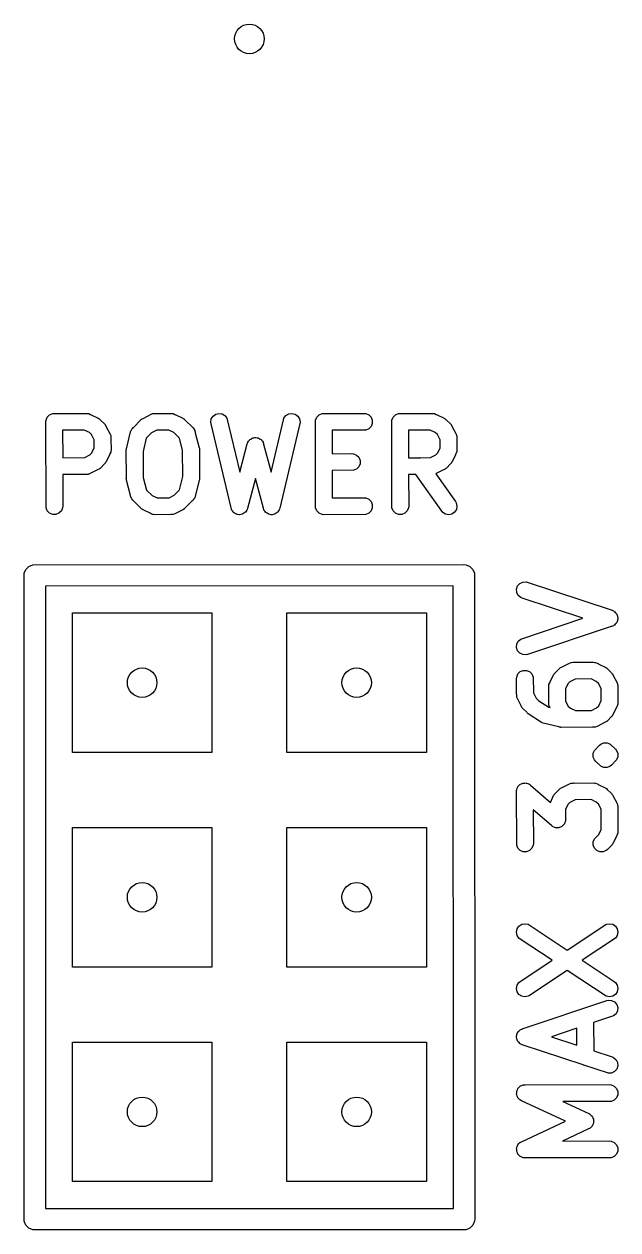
# Model space of a CAD drawing. Extents: x 0.03 to 1.57, y -0.29 to 1.1.
# Drawn here: x 1.295 to 1.572, y 0.445 to 1.007 of the extents above; entities that cross this region are included whole.
import ezdxf

# ---------------------------------------------------------------- set-up
doc = ezdxf.new("R2010")
doc.units = 0
doc.header["$MEASUREMENT"] = 0
doc.layers.add('BLACK', color=7, linetype='CONTINUOUS')

msp = doc.modelspace()

# ---------------------------------------------------------------- linework, layer by layer
at = {"layer": 'BLACK', "linetype": 'CONTINUOUS'}
for p, q in [((1.30514, 0.82157), (1.30521, 0.82233)), ((1.30521, 0.78143), (1.30514, 0.82157)), ((1.30521, 0.82233), (1.3058, 0.82375)), ((1.3058, 0.82375), (1.30689, 0.82484)), ((1.30689, 0.82484), (1.30831, 0.82543)), ((1.30831, 0.82543), (1.32407, 0.8255)), ((1.32407, 0.8255), (1.32484, 0.82543)), ((1.32484, 0.82543), (1.32497, 0.82537)), ((1.32497, 0.82537), (1.32511, 0.82536)), ((1.32511, 0.82536), (1.32584, 0.82501)), ((1.32584, 0.82501), (1.32626, 0.82484)), ((1.32626, 0.82484), (1.32631, 0.82479)), ((1.32631, 0.82479), (1.32958, 0.82321)), ((1.32958, 0.82321), (1.32991, 0.823)), ((1.32991, 0.823), (1.33001, 0.82296)), ((1.33001, 0.82296), (1.33007, 0.8229)), ((1.33007, 0.8229), (1.33024, 0.8228)), ((1.33024, 0.8228), (1.33051, 0.82249)), ((1.33051, 0.82249), (1.33248, 0.8206)), ((1.33248, 0.8206), (1.33273, 0.8203)), ((1.346, 0.81898), (1.34941, 0.82248)), ((1.34941, 0.82248), (1.34971, 0.82272)), ((1.34971, 0.82272), (1.34978, 0.8228)), ((1.34978, 0.8228), (1.34985, 0.82284)), ((1.34985, 0.82284), (1.35001, 0.82296)), ((1.35001, 0.82296), (1.35044, 0.82314)), ((1.35044, 0.82314), (1.35418, 0.82509)), ((1.35418, 0.82509), (1.3549, 0.82536)), ((1.3549, 0.82536), (1.35504, 0.82537)), ((1.35504, 0.82537), (1.35517, 0.82543)), ((1.35517, 0.82543), (1.3559, 0.82543)), ((1.3559, 0.82543), (1.35644, 0.82547)), ((1.35644, 0.82547), (1.35653, 0.82544)), ((1.35653, 0.82544), (1.36344, 0.8255)), ((1.36344, 0.8255), (1.36421, 0.82543)), ((1.36421, 0.82543), (1.36434, 0.82537)), ((1.36434, 0.82537), (1.36448, 0.82536)), ((1.36448, 0.82536), (1.36521, 0.82501)), ((1.36521, 0.82501), (1.36563, 0.82484)), ((1.36563, 0.82484), (1.36568, 0.82479)), ((1.36568, 0.82479), (1.36895, 0.82321)), ((1.36895, 0.82321), (1.36928, 0.823)), ((1.36928, 0.823), (1.36938, 0.82296)), ((1.36938, 0.82296), (1.36944, 0.82291)), ((1.36944, 0.82291), (1.36961, 0.8228)), ((1.36961, 0.8228), (1.36993, 0.82243)), ((1.36993, 0.82243), (1.37372, 0.81873)), ((1.382, 0.82142), (1.38225, 0.82294)), ((1.38211, 0.82065), (1.382, 0.82142)), ((1.39151, 0.78148), (1.38211, 0.82065)), ((1.38225, 0.82294), (1.38305, 0.82424)), ((1.38305, 0.82424), (1.3843, 0.82514)), ((1.3843, 0.82514), (1.38579, 0.8255)), ((1.38579, 0.8255), (1.38731, 0.82526)), ((1.38731, 0.82526), (1.38862, 0.82445)), ((1.38862, 0.82445), (1.38952, 0.82321)), ((1.38952, 0.82321), (1.39553, 0.79816)), ((1.4101, 0.79811), (1.41586, 0.82248)), ((1.42362, 0.82142), (1.41414, 0.78128)), ((1.41586, 0.82248), (1.41611, 0.82321)), ((1.41611, 0.82321), (1.41701, 0.82445)), ((1.41701, 0.82445), (1.41832, 0.82526)), ((1.41832, 0.82526), (1.41983, 0.8255)), ((1.41983, 0.8255), (1.42133, 0.82514)), ((1.42133, 0.82514), (1.42257, 0.82424)), ((1.42257, 0.82424), (1.42338, 0.82294)), ((1.42338, 0.82294), (1.42362, 0.82142)), ((1.43075, 0.82157), (1.43082, 0.82233)), ((1.43082, 0.78143), (1.43075, 0.82157)), ((1.43082, 0.82233), (1.43141, 0.82375)), ((1.43141, 0.82375), (1.4325, 0.82484)), ((1.4325, 0.82484), (1.43392, 0.82543)), ((1.43392, 0.82543), (1.45343, 0.8255)), ((1.45343, 0.8255), (1.4542, 0.82543)), ((1.4542, 0.82543), (1.45562, 0.82484)), ((1.45562, 0.82484), (1.4567, 0.82375)), ((1.4567, 0.82375), (1.45729, 0.82233)), ((1.45729, 0.8208), (1.4567, 0.81938)), ((1.45729, 0.82233), (1.45729, 0.8208)), ((1.46637, 0.82157), (1.46644, 0.82233)), ((1.46644, 0.78143), (1.46637, 0.82157)), ((1.46644, 0.82233), (1.46703, 0.82375)), ((1.46703, 0.82375), (1.46812, 0.82484)), ((1.46812, 0.82484), (1.46954, 0.82543)), ((1.46954, 0.82543), (1.4853, 0.8255)), ((1.4853, 0.8255), (1.48607, 0.82543)), ((1.48607, 0.82543), (1.4862, 0.82537)), ((1.4862, 0.82537), (1.48634, 0.82536)), ((1.48634, 0.82536), (1.48707, 0.82501)), ((1.48707, 0.82501), (1.48749, 0.82484)), ((1.48749, 0.82484), (1.48754, 0.82479)), ((1.48754, 0.82479), (1.49081, 0.82321)), ((1.49081, 0.82321), (1.49114, 0.823)), ((1.49114, 0.823), (1.49124, 0.82296)), ((1.49124, 0.82296), (1.4913, 0.8229)), ((1.4913, 0.8229), (1.49147, 0.8228)), ((1.49147, 0.8228), (1.49174, 0.82249)), ((1.49174, 0.82249), (1.49371, 0.8206)), ((1.49371, 0.8206), (1.49396, 0.8203)), ((1.32304, 0.8177), (1.31294, 0.81765)), ((1.31294, 0.81765), (1.31297, 0.80483)), ((1.3254, 0.81656), (1.32304, 0.8177)), ((1.32642, 0.81559), (1.3254, 0.81656)), ((1.32764, 0.81323), (1.32642, 0.81559)), ((1.33273, 0.8203), (1.33281, 0.82023)), ((1.33281, 0.82023), (1.33285, 0.82016)), ((1.33285, 0.82016), (1.33297, 0.82)), ((1.33297, 0.82), (1.33315, 0.81957)), ((1.33315, 0.81957), (1.33509, 0.81583)), ((1.33509, 0.81583), (1.33537, 0.81511)), ((1.33537, 0.81511), (1.33538, 0.81497)), ((1.33538, 0.81497), (1.33543, 0.81484)), ((1.33543, 0.81484), (1.33544, 0.81408)), ((1.34287, 0.8096), (1.34462, 0.8169)), ((1.34462, 0.8169), (1.34488, 0.81762)), ((1.34488, 0.81762), (1.34506, 0.81786)), ((1.34506, 0.81786), (1.34517, 0.81813)), ((1.34517, 0.81813), (1.34554, 0.81851)), ((1.34554, 0.81851), (1.3458, 0.81886)), ((1.3458, 0.81886), (1.346, 0.81898)), ((1.35438, 0.81639), (1.35192, 0.81387)), ((1.35678, 0.81764), (1.35438, 0.81639)), ((1.36242, 0.81769), (1.35678, 0.81764)), ((1.36476, 0.81656), (1.36242, 0.81769)), ((1.36737, 0.81401), (1.36476, 0.81656)), ((1.37372, 0.81873), (1.37421, 0.81813)), ((1.37421, 0.81813), (1.37433, 0.81786)), ((1.37433, 0.81786), (1.3745, 0.81762)), ((1.3745, 0.81762), (1.37463, 0.81713)), ((1.37463, 0.81713), (1.3748, 0.81671)), ((1.3748, 0.81671), (1.3748, 0.81646)), ((1.3748, 0.81646), (1.37664, 0.8094)), ((1.4542, 0.8177), (1.43855, 0.81764)), ((1.43855, 0.81764), (1.43857, 0.80671)), ((1.45562, 0.81829), (1.4542, 0.8177)), ((1.4567, 0.81938), (1.45562, 0.81829)), ((1.48427, 0.8177), (1.47417, 0.81765)), ((1.47417, 0.81765), (1.4742, 0.80483)), ((1.48663, 0.81656), (1.48427, 0.8177)), ((1.48765, 0.81559), (1.48663, 0.81656)), ((1.48887, 0.81323), (1.48765, 0.81559)), ((1.49396, 0.8203), (1.49404, 0.82023)), ((1.49404, 0.82023), (1.49408, 0.82016)), ((1.49408, 0.82016), (1.4942, 0.82)), ((1.4942, 0.82), (1.49438, 0.81957)), ((1.49438, 0.81957), (1.49632, 0.81583)), ((1.49632, 0.81583), (1.4966, 0.81511)), ((1.4966, 0.81511), (1.49661, 0.81497)), ((1.49661, 0.81497), (1.49666, 0.81484)), ((1.49666, 0.81484), (1.49667, 0.81408)), ((1.32656, 0.80711), (1.32769, 0.80945)), ((1.32769, 0.80945), (1.32764, 0.81323)), ((1.33544, 0.81408), (1.33548, 0.81357)), ((1.33548, 0.81357), (1.33545, 0.81349)), ((1.33545, 0.81349), (1.33551, 0.80844)), ((1.34266, 0.80873), (1.34271, 0.80921)), ((1.34271, 0.80921), (1.34287, 0.8096)), ((1.35192, 0.81387), (1.35044, 0.8077)), ((1.36888, 0.80821), (1.36737, 0.81401)), ((1.37664, 0.8094), (1.37665, 0.80926)), ((1.37665, 0.80926), (1.37668, 0.80921)), ((1.37668, 0.80921), (1.37668, 0.80911)), ((1.39553, 0.79816), (1.39901, 0.81133)), ((1.39901, 0.81133), (1.39908, 0.81151)), ((1.39908, 0.81151), (1.39909, 0.81159)), ((1.39909, 0.81159), (1.39914, 0.81168)), ((1.39914, 0.81168), (1.39928, 0.81205)), ((1.39928, 0.81205), (1.39959, 0.81247)), ((1.39959, 0.81247), (1.39986, 0.81292)), ((1.39986, 0.81292), (1.40006, 0.81307)), ((1.40006, 0.81307), (1.40021, 0.81327)), ((1.40021, 0.81327), (1.40066, 0.81353)), ((1.40066, 0.81353), (1.40108, 0.81385)), ((1.40108, 0.81385), (1.40132, 0.81392)), ((1.40132, 0.81392), (1.40154, 0.81404)), ((1.40154, 0.81404), (1.40206, 0.81411)), ((1.40206, 0.81411), (1.40256, 0.81425)), ((1.40256, 0.81425), (1.40281, 0.81421)), ((1.40281, 0.81421), (1.40306, 0.81425)), ((1.40306, 0.81425), (1.40357, 0.81411)), ((1.40357, 0.81411), (1.40408, 0.81404)), ((1.40408, 0.81404), (1.4043, 0.81392)), ((1.4043, 0.81392), (1.40455, 0.81385)), ((1.40455, 0.81385), (1.40496, 0.81353)), ((1.40496, 0.81353), (1.40541, 0.81327)), ((1.40541, 0.81327), (1.40557, 0.81307)), ((1.40557, 0.81307), (1.40577, 0.81292)), ((1.40577, 0.81292), (1.40603, 0.81247)), ((1.40603, 0.81247), (1.40635, 0.81205)), ((1.40635, 0.81205), (1.40641, 0.81181)), ((1.40641, 0.81181), (1.40654, 0.81159)), ((1.40654, 0.81159), (1.4066, 0.81109)), ((1.4066, 0.81109), (1.4101, 0.79811)), ((1.48779, 0.80711), (1.48892, 0.80945)), ((1.48892, 0.80945), (1.48887, 0.81323)), ((1.49667, 0.81408), (1.49671, 0.81357)), ((1.49671, 0.81357), (1.49668, 0.81349)), ((1.49668, 0.81349), (1.49674, 0.80844)), ((1.31297, 0.80483), (1.32324, 0.80488)), ((1.32324, 0.80488), (1.32559, 0.8061)), ((1.32559, 0.8061), (1.32656, 0.80711)), ((1.33479, 0.8062), (1.33322, 0.80293)), ((1.33484, 0.80626), (1.33479, 0.8062)), ((1.33502, 0.80668), (1.33484, 0.80626)), ((1.33537, 0.8074), (1.33502, 0.80668)), ((1.33538, 0.80754), (1.33537, 0.8074)), ((1.33543, 0.80767), (1.33538, 0.80754)), ((1.33551, 0.80844), (1.33543, 0.80767)), ((1.34263, 0.80844), (1.34265, 0.80858)), ((1.3427, 0.79557), (1.34263, 0.80844)), ((1.34264, 0.80863), (1.34266, 0.80873)), ((1.34265, 0.80858), (1.34264, 0.80863)), ((1.35044, 0.8077), (1.3505, 0.79555)), ((1.36895, 0.79607), (1.36888, 0.80821)), ((1.37668, 0.80911), (1.37675, 0.80863)), ((1.37675, 0.80863), (1.37668, 0.80819)), ((1.37668, 0.80819), (1.37675, 0.79532)), ((1.43857, 0.80671), (1.44781, 0.80676)), ((1.44781, 0.80676), (1.44857, 0.80668)), ((1.44857, 0.80668), (1.44999, 0.80609)), ((1.44999, 0.80609), (1.45108, 0.80501)), ((1.45108, 0.80501), (1.45167, 0.80359)), ((1.45167, 0.80359), (1.45167, 0.80205)), ((1.4742, 0.80483), (1.47947, 0.80485)), ((1.47947, 0.80485), (1.47959, 0.80488)), ((1.47959, 0.80488), (1.47974, 0.80485)), ((1.47974, 0.80485), (1.48447, 0.80488)), ((1.48447, 0.80488), (1.48682, 0.8061)), ((1.48682, 0.8061), (1.48779, 0.80711)), ((1.49602, 0.8062), (1.49445, 0.80293)), ((1.49607, 0.80626), (1.49602, 0.8062)), ((1.49625, 0.80668), (1.49607, 0.80626)), ((1.4966, 0.8074), (1.49625, 0.80668)), ((1.49661, 0.80754), (1.4966, 0.8074)), ((1.49666, 0.80767), (1.49661, 0.80754)), ((1.49674, 0.80844), (1.49666, 0.80767)), ((1.32957, 0.79936), (1.32583, 0.79742)), ((1.33001, 0.79954), (1.32957, 0.79936)), ((1.33016, 0.79967), (1.33001, 0.79954)), ((1.33024, 0.79971), (1.33016, 0.79967)), ((1.3303, 0.79979), (1.33024, 0.79971)), ((1.33061, 0.80003), (1.3303, 0.79979)), ((1.33249, 0.80201), (1.33061, 0.80003)), ((1.33281, 0.80228), (1.33249, 0.80201)), ((1.33291, 0.80244), (1.33281, 0.80228)), ((1.33297, 0.80251), (1.33291, 0.80244)), ((1.33301, 0.8026), (1.33297, 0.80251)), ((1.33322, 0.80293), (1.33301, 0.8026)), ((1.44857, 0.79896), (1.43859, 0.7989)), ((1.43859, 0.7989), (1.43861, 0.78608)), ((1.44999, 0.79954), (1.44857, 0.79896)), ((1.45108, 0.80063), (1.44999, 0.79954)), ((1.45167, 0.80205), (1.45108, 0.80063)), ((1.4908, 0.79936), (1.48706, 0.79742)), ((1.49124, 0.79954), (1.4908, 0.79936)), ((1.49139, 0.79967), (1.49124, 0.79954)), ((1.49147, 0.79971), (1.49139, 0.79967)), ((1.49153, 0.79979), (1.49147, 0.79971)), ((1.49184, 0.80003), (1.49153, 0.79979)), ((1.49372, 0.80201), (1.49184, 0.80003)), ((1.49404, 0.80228), (1.49372, 0.80201)), ((1.49414, 0.80244), (1.49404, 0.80228)), ((1.4942, 0.80251), (1.49414, 0.80244)), ((1.49424, 0.8026), (1.4942, 0.80251)), ((1.49445, 0.80293), (1.49424, 0.8026)), ((1.32347, 0.79708), (1.31298, 0.79703)), ((1.31298, 0.79703), (1.31301, 0.7822)), ((1.32358, 0.79704), (1.32347, 0.79708)), ((1.32416, 0.79708), (1.32358, 0.79704)), ((1.32484, 0.79708), (1.32416, 0.79708)), ((1.32497, 0.79714), (1.32484, 0.79708)), ((1.32511, 0.79715), (1.32497, 0.79714)), ((1.32583, 0.79742), (1.32511, 0.79715)), ((1.34264, 0.79513), (1.3427, 0.79557)), ((1.34271, 0.79465), (1.34264, 0.79513)), ((1.34271, 0.79455), (1.34271, 0.79465)), ((1.34273, 0.7945), (1.34271, 0.79455)), ((1.34275, 0.79436), (1.34273, 0.7945)), ((1.34458, 0.7873), (1.34275, 0.79436)), ((1.3505, 0.79555), (1.35201, 0.78975)), ((1.36746, 0.78989), (1.36895, 0.79607)), ((1.37652, 0.79416), (1.37476, 0.78687)), ((1.37668, 0.79455), (1.37652, 0.79416)), ((1.37672, 0.79503), (1.37668, 0.79455)), ((1.37675, 0.79513), (1.37672, 0.79503)), ((1.37675, 0.79532), (1.37674, 0.79519)), ((1.37674, 0.79519), (1.37675, 0.79513)), ((1.40281, 0.79518), (1.39912, 0.78118)), ((1.40653, 0.78137), (1.40281, 0.79518)), ((1.47761, 0.79704), (1.47421, 0.79703)), ((1.47421, 0.79703), (1.47424, 0.7822)), ((1.49008, 0.77935), (1.47761, 0.79704)), ((1.48706, 0.79742), (1.48692, 0.79737)), ((1.48692, 0.79737), (1.49603, 0.78445)), ((1.34458, 0.78705), (1.34458, 0.7873)), ((1.34476, 0.78664), (1.34458, 0.78705)), ((1.35201, 0.78975), (1.35462, 0.7872)), ((1.35462, 0.7872), (1.35696, 0.78607)), ((1.36261, 0.78613), (1.365, 0.78737)), ((1.365, 0.78737), (1.36746, 0.78989)), ((1.37476, 0.78687), (1.3745, 0.78614)), ((1.3058, 0.78001), (1.30521, 0.78143)), ((1.31294, 0.78143), (1.31235, 0.78001)), ((1.31301, 0.7822), (1.31294, 0.78143)), ((1.34488, 0.78614), (1.34476, 0.78664)), ((1.34506, 0.7859), (1.34488, 0.78614)), ((1.34517, 0.78563), (1.34506, 0.7859)), ((1.34566, 0.78504), (1.34517, 0.78563)), ((1.34945, 0.78134), (1.34566, 0.78504)), ((1.34978, 0.78096), (1.34945, 0.78134)), ((1.35696, 0.78607), (1.36261, 0.78613)), ((1.36967, 0.78104), (1.36961, 0.78096)), ((1.36998, 0.78129), (1.36967, 0.78104)), ((1.37339, 0.78479), (1.36998, 0.78129)), ((1.37359, 0.7849), (1.37339, 0.78479)), ((1.37385, 0.78526), (1.37359, 0.7849)), ((1.37421, 0.78563), (1.37385, 0.78526)), ((1.37433, 0.7859), (1.37421, 0.78563)), ((1.3745, 0.78614), (1.37433, 0.7859)), ((1.39159, 0.78093), (1.39151, 0.78148)), ((1.39912, 0.78118), (1.39902, 0.78092)), ((1.40662, 0.78083), (1.40653, 0.78137)), ((1.41414, 0.78128), (1.41405, 0.78102)), ((1.43141, 0.78001), (1.43082, 0.78143)), ((1.43861, 0.78608), (1.45343, 0.78613)), ((1.45343, 0.78613), (1.4542, 0.78606)), ((1.4542, 0.78606), (1.45562, 0.78547)), ((1.45562, 0.78547), (1.4567, 0.78438)), ((1.4567, 0.78438), (1.45729, 0.78296)), ((1.45729, 0.78143), (1.4567, 0.78001)), ((1.45729, 0.78296), (1.45729, 0.78143)), ((1.46703, 0.78001), (1.46644, 0.78143)), ((1.47417, 0.78143), (1.47358, 0.78001)), ((1.47424, 0.7822), (1.47417, 0.78143)), ((1.49603, 0.78445), (1.4964, 0.78378)), ((1.4964, 0.78378), (1.49674, 0.78228)), ((1.49674, 0.78228), (1.49647, 0.78077)), ((1.30689, 0.77892), (1.3058, 0.78001)), ((1.30831, 0.77833), (1.30689, 0.77892)), ((1.30984, 0.77833), (1.30831, 0.77833)), ((1.31126, 0.77892), (1.30984, 0.77833)), ((1.31235, 0.78001), (1.31126, 0.77892)), ((1.34995, 0.78086), (1.34978, 0.78096)), ((1.35001, 0.7808), (1.34995, 0.78086)), ((1.3501, 0.78076), (1.35001, 0.7808)), ((1.35043, 0.78055), (1.3501, 0.78076)), ((1.3537, 0.77898), (1.35043, 0.78055)), ((1.35376, 0.77892), (1.3537, 0.77898)), ((1.35418, 0.77875), (1.35376, 0.77892)), ((1.3549, 0.7784), (1.35418, 0.77875)), ((1.35504, 0.77839), (1.3549, 0.7784)), ((1.35517, 0.77833), (1.35504, 0.77839)), ((1.35594, 0.77826), (1.35517, 0.77833)), ((1.36285, 0.77832), (1.35594, 0.77826)), ((1.36295, 0.77829), (1.36285, 0.77832)), ((1.36349, 0.77833), (1.36295, 0.77829)), ((1.36421, 0.77833), (1.36349, 0.77833)), ((1.36434, 0.77839), (1.36421, 0.77833)), ((1.36448, 0.7784), (1.36434, 0.77839)), ((1.3652, 0.77867), (1.36448, 0.7784)), ((1.36894, 0.78062), (1.3652, 0.77867)), ((1.36938, 0.7808), (1.36894, 0.78062)), ((1.36953, 0.78092), (1.36938, 0.7808)), ((1.36961, 0.78096), (1.36953, 0.78092)), ((1.39169, 0.78075), (1.39159, 0.78093)), ((1.39173, 0.78055), (1.39169, 0.78075)), ((1.39207, 0.78009), (1.39173, 0.78055)), ((1.39236, 0.7796), (1.39207, 0.78009)), ((1.39252, 0.77947), (1.39236, 0.7796)), ((1.39264, 0.77931), (1.39252, 0.77947)), ((1.39312, 0.77901), (1.39264, 0.77931)), ((1.39358, 0.77866), (1.39312, 0.77901)), ((1.39377, 0.77861), (1.39358, 0.77866)), ((1.39394, 0.7785), (1.39377, 0.77861)), ((1.39451, 0.77841), (1.39394, 0.7785)), ((1.39506, 0.77827), (1.39451, 0.77841)), ((1.39526, 0.77829), (1.39506, 0.77827)), ((1.39546, 0.77826), (1.39526, 0.77829)), ((1.39602, 0.77839), (1.39546, 0.77826)), ((1.39658, 0.77847), (1.39602, 0.77839)), ((1.39676, 0.77857), (1.39658, 0.77847)), ((1.39695, 0.77862), (1.39676, 0.77857)), ((1.39742, 0.77895), (1.39695, 0.77862)), ((1.39791, 0.77924), (1.39742, 0.77895)), ((1.39804, 0.7794), (1.39791, 0.77924)), ((1.3982, 0.77952), (1.39804, 0.7794)), ((1.3985, 0.78), (1.3982, 0.77952)), ((1.39885, 0.78046), (1.3985, 0.78)), ((1.39895, 0.78074), (1.39885, 0.78046)), ((1.399, 0.78083), (1.39895, 0.78074)), ((1.39902, 0.78092), (1.399, 0.78083)), ((1.40673, 0.78066), (1.40662, 0.78083)), ((1.40678, 0.78046), (1.40673, 0.78066)), ((1.40713, 0.78), (1.40678, 0.78046)), ((1.40743, 0.77952), (1.40713, 0.78)), ((1.40759, 0.7794), (1.40743, 0.77952)), ((1.40771, 0.77924), (1.40759, 0.7794)), ((1.40821, 0.77895), (1.40771, 0.77924)), ((1.40867, 0.77862), (1.40821, 0.77895)), ((1.40887, 0.77857), (1.40867, 0.77862)), ((1.40904, 0.77847), (1.40887, 0.77857)), ((1.40961, 0.77839), (1.40904, 0.77847)), ((1.41016, 0.77826), (1.40961, 0.77839)), ((1.41036, 0.77829), (1.41016, 0.77826)), ((1.41056, 0.77827), (1.41036, 0.77829)), ((1.41112, 0.77841), (1.41056, 0.77827)), ((1.41168, 0.7785), (1.41112, 0.77841)), ((1.41185, 0.77861), (1.41168, 0.7785)), ((1.41205, 0.77866), (1.41185, 0.77861)), ((1.4125, 0.77901), (1.41205, 0.77866)), ((1.41299, 0.77931), (1.4125, 0.77901)), ((1.41311, 0.77947), (1.41299, 0.77931)), ((1.41327, 0.7796), (1.41311, 0.77947)), ((1.41355, 0.78009), (1.41327, 0.7796)), ((1.41389, 0.78055), (1.41355, 0.78009)), ((1.41399, 0.78084), (1.41389, 0.78055)), ((1.41404, 0.78093), (1.41399, 0.78084)), ((1.41405, 0.78102), (1.41404, 0.78093)), ((1.4325, 0.77892), (1.43141, 0.78001)), ((1.43392, 0.77833), (1.4325, 0.77892)), ((1.43468, 0.77826), (1.43392, 0.77833)), ((1.4542, 0.77833), (1.43468, 0.77826)), ((1.45562, 0.77892), (1.4542, 0.77833)), ((1.4567, 0.78001), (1.45562, 0.77892)), ((1.46812, 0.77892), (1.46703, 0.78001)), ((1.46954, 0.77833), (1.46812, 0.77892)), ((1.47107, 0.77833), (1.46954, 0.77833)), ((1.47249, 0.77892), (1.47107, 0.77833)), ((1.47358, 0.78001), (1.47249, 0.77892)), ((1.49137, 0.77853), (1.49008, 0.77935)), ((1.49289, 0.77826), (1.49137, 0.77853)), ((1.49439, 0.77859), (1.49289, 0.77826)), ((1.49564, 0.77947), (1.49439, 0.77859)), ((1.49647, 0.78077), (1.49564, 0.77947)), ((1.29584, 0.75278), (1.29722, 0.75416)), ((1.29722, 0.75416), (1.29902, 0.7549)), ((1.29902, 0.7549), (1.5, 0.755)), ((1.5, 0.755), (1.50098, 0.7549)), ((1.50098, 0.7549), (1.50278, 0.75416)), ((1.50278, 0.75416), (1.50416, 0.75278)), ((1.295, 0.75), (1.2951, 0.75098)), ((1.2951, 0.55097), (1.295, 0.75)), ((1.2951, 0.75098), (1.29584, 0.75278)), ((1.50416, 0.75278), (1.5049, 0.75098)), ((1.5049, 0.75098), (1.505, 0.45)), ((1.495, 0.74509), (1.30491, 0.745)), ((1.30491, 0.745), (1.305, 0.55)), ((1.49509, 0.455), (1.495, 0.74509)), ((1.52453, 0.7436), (1.52501, 0.74506)), ((1.52464, 0.74207), (1.52453, 0.7436)), ((1.52532, 0.74069), (1.52464, 0.74207)), ((1.52501, 0.74506), (1.52602, 0.74622)), ((1.52602, 0.74622), (1.52739, 0.74691)), ((1.52739, 0.74691), (1.52893, 0.74701)), ((1.52893, 0.74701), (1.56905, 0.73372)), ((1.52648, 0.73969), (1.52532, 0.74069)), ((1.52719, 0.73937), (1.52648, 0.73969)), ((1.55547, 0.73), (1.52719, 0.73937)), ((1.3175, 0.6675), (1.3175, 0.7325)), ((1.3175, 0.7325), (1.3825, 0.7325)), ((1.3825, 0.7325), (1.3825, 0.6675)), ((1.4175, 0.6675), (1.4175, 0.7325)), ((1.4175, 0.7325), (1.4825, 0.7325)), ((1.4825, 0.7325), (1.4825, 0.6675)), ((1.56905, 0.73372), (1.56975, 0.73341)), ((1.56975, 0.73341), (1.56997, 0.73322)), ((1.56997, 0.73322), (1.57022, 0.7331)), ((1.57022, 0.7331), (1.57054, 0.73272)), ((1.57054, 0.73272), (1.57091, 0.7324)), ((1.57091, 0.7324), (1.57104, 0.73215)), ((1.57104, 0.73215), (1.57122, 0.73193)), ((1.57122, 0.73193), (1.57138, 0.73147)), ((1.57138, 0.73147), (1.5716, 0.73102)), ((1.5716, 0.73102), (1.57162, 0.73074)), ((1.57162, 0.73074), (1.57171, 0.73048)), ((1.57171, 0.73048), (1.57167, 0.72998)), ((1.52648, 0.72028), (1.55547, 0.73)), ((1.56857, 0.72617), (1.52968, 0.71313)), ((1.56884, 0.72619), (1.56857, 0.72617)), ((1.56928, 0.72641), (1.56884, 0.72619)), ((1.56975, 0.72656), (1.56928, 0.72641)), ((1.56997, 0.72675), (1.56975, 0.72656)), ((1.57022, 0.72687), (1.56997, 0.72675)), ((1.57054, 0.72725), (1.57022, 0.72687)), ((1.57091, 0.72757), (1.57054, 0.72725)), ((1.57104, 0.72782), (1.57091, 0.72757)), ((1.57122, 0.72804), (1.57104, 0.72782)), ((1.57138, 0.7285), (1.57122, 0.72804)), ((1.5716, 0.72895), (1.57138, 0.7285)), ((1.57162, 0.72923), (1.5716, 0.72895)), ((1.57171, 0.72949), (1.57162, 0.72923)), ((1.57167, 0.72998), (1.57171, 0.72949)), ((1.52464, 0.7179), (1.52532, 0.71928)), ((1.52532, 0.71928), (1.52648, 0.72028)), ((1.52453, 0.71637), (1.52464, 0.7179)), ((1.52501, 0.71491), (1.52453, 0.71637)), ((1.52602, 0.71375), (1.52501, 0.71491)), ((1.52739, 0.71306), (1.52602, 0.71375)), ((1.52893, 0.71296), (1.52739, 0.71306)), ((1.52968, 0.71313), (1.52893, 0.71296)), ((1.54543, 0.70719), (1.54917, 0.70913)), ((1.54917, 0.70913), (1.54989, 0.70941)), ((1.54989, 0.70941), (1.55003, 0.70942)), ((1.55003, 0.70942), (1.55016, 0.70947)), ((1.55016, 0.70947), (1.55087, 0.70948)), ((1.55087, 0.70948), (1.55142, 0.70952)), ((1.55142, 0.70952), (1.55153, 0.70948)), ((1.55153, 0.70948), (1.5603, 0.70955)), ((1.5603, 0.70955), (1.56107, 0.70947)), ((1.56107, 0.70947), (1.5612, 0.70942)), ((1.5612, 0.70942), (1.56134, 0.70941)), ((1.56134, 0.70941), (1.56207, 0.70906)), ((1.56207, 0.70906), (1.56249, 0.70889)), ((1.56249, 0.70889), (1.56255, 0.70883)), ((1.56255, 0.70883), (1.56581, 0.70726)), ((1.5245, 0.70186), (1.52457, 0.70263)), ((1.52457, 0.70263), (1.52516, 0.70405)), ((1.52516, 0.70405), (1.52625, 0.70514)), ((1.52625, 0.70514), (1.52767, 0.70572)), ((1.52767, 0.70572), (1.5292, 0.70572)), ((1.5292, 0.70572), (1.53062, 0.70514)), ((1.53062, 0.70514), (1.53171, 0.70405)), ((1.53171, 0.70405), (1.5323, 0.70263)), ((1.5323, 0.70263), (1.53236, 0.6952)), ((1.54021, 0.70036), (1.54179, 0.70362)), ((1.54179, 0.70362), (1.54199, 0.70395)), ((1.54199, 0.70395), (1.54203, 0.70405)), ((1.54203, 0.70405), (1.54209, 0.70411)), ((1.54209, 0.70411), (1.5422, 0.70428)), ((1.5422, 0.70428), (1.54251, 0.70455)), ((1.54251, 0.70455), (1.5444, 0.70652)), ((1.5444, 0.70652), (1.5447, 0.70677)), ((1.5447, 0.70677), (1.54477, 0.70685)), ((1.54477, 0.70685), (1.54484, 0.70689)), ((1.54484, 0.70689), (1.54499, 0.70701)), ((1.54499, 0.70701), (1.54543, 0.70719)), ((1.56581, 0.70726), (1.56615, 0.70705)), ((1.56615, 0.70705), (1.56624, 0.70701)), ((1.56624, 0.70701), (1.5663, 0.70695)), ((1.5663, 0.70695), (1.56647, 0.70685)), ((1.56647, 0.70685), (1.56674, 0.70653)), ((1.56674, 0.70653), (1.56871, 0.70465)), ((1.56871, 0.70465), (1.56896, 0.70435)), ((1.56896, 0.70435), (1.56904, 0.70428)), ((1.56904, 0.70428), (1.56908, 0.7042)), ((1.56908, 0.7042), (1.5692, 0.70405)), ((1.5692, 0.70405), (1.56938, 0.70362)), ((1.56938, 0.70362), (1.57133, 0.69987)), ((1.52456, 0.69495), (1.5245, 0.70186)), ((1.53949, 0.69811), (1.53957, 0.69888)), ((1.53956, 0.6912), (1.53949, 0.69811)), ((1.53957, 0.69888), (1.53962, 0.69901)), ((1.53962, 0.69901), (1.53963, 0.69915)), ((1.53963, 0.69915), (1.53998, 0.69988)), ((1.53998, 0.69988), (1.54016, 0.7003)), ((1.54016, 0.7003), (1.54021, 0.70036)), ((1.54844, 0.69945), (1.54731, 0.69709)), ((1.54731, 0.69709), (1.54736, 0.69145)), ((1.54941, 0.70046), (1.54844, 0.69945)), ((1.55176, 0.70168), (1.54941, 0.70046)), ((1.55928, 0.70174), (1.55176, 0.70168)), ((1.56164, 0.7006), (1.55928, 0.70174)), ((1.56265, 0.69963), (1.56164, 0.7006)), ((1.56387, 0.69728), (1.56265, 0.69963)), ((1.56393, 0.69163), (1.56387, 0.69728)), ((1.57133, 0.69987), (1.5716, 0.69915)), ((1.5716, 0.69915), (1.57161, 0.69901)), ((1.57161, 0.69901), (1.57167, 0.69888)), ((1.57167, 0.69888), (1.57167, 0.69816)), ((1.57167, 0.69816), (1.57171, 0.69762)), ((1.57171, 0.69762), (1.57168, 0.69752)), ((1.57168, 0.69752), (1.57174, 0.69061)), ((1.52453, 0.69486), (1.52456, 0.69495)), ((1.52457, 0.69432), (1.52453, 0.69486)), ((1.52457, 0.6936), (1.52457, 0.69432)), ((1.52463, 0.69347), (1.52457, 0.6936)), ((1.52464, 0.69332), (1.52463, 0.69347)), ((1.52491, 0.6926), (1.52464, 0.69332)), ((1.52685, 0.68886), (1.52491, 0.6926)), ((1.53236, 0.6952), (1.53359, 0.69285)), ((1.53359, 0.69285), (1.5349, 0.69159)), ((1.5349, 0.69159), (1.53956, 0.68855)), ((1.53953, 0.69111), (1.53956, 0.6912)), ((1.54736, 0.69145), (1.54858, 0.6891)), ((1.56279, 0.68928), (1.56393, 0.69163)), ((1.52704, 0.68843), (1.52685, 0.68886)), ((1.52716, 0.68828), (1.52704, 0.68843)), ((1.5272, 0.6882), (1.52716, 0.68828)), ((1.52728, 0.68813), (1.5272, 0.6882)), ((1.52752, 0.68783), (1.52728, 0.68813)), ((1.52925, 0.68618), (1.52752, 0.68783)), ((1.5294, 0.68595), (1.52925, 0.68618)), ((1.52999, 0.68547), (1.5294, 0.68595)), ((1.53956, 0.69057), (1.53953, 0.69111)), ((1.53957, 0.68985), (1.53956, 0.69057)), ((1.53956, 0.68855), (1.54014, 0.68841)), ((1.53962, 0.68972), (1.53957, 0.68985)), ((1.53963, 0.68958), (1.53962, 0.68972)), ((1.53991, 0.68885), (1.53963, 0.68958)), ((1.54014, 0.68841), (1.53991, 0.68885)), ((1.54858, 0.6891), (1.5496, 0.68813)), ((1.5496, 0.68813), (1.55191, 0.68701)), ((1.55191, 0.68701), (1.55948, 0.68705)), ((1.55948, 0.68705), (1.56182, 0.68827)), ((1.56182, 0.68827), (1.56279, 0.68928)), ((1.57102, 0.68837), (1.56945, 0.6851)), ((1.57108, 0.68843), (1.57102, 0.68837)), ((1.57125, 0.68885), (1.57108, 0.68843)), ((1.5716, 0.68958), (1.57125, 0.68885)), ((1.57161, 0.68972), (1.5716, 0.68958)), ((1.57167, 0.68985), (1.57161, 0.68972)), ((1.57174, 0.69061), (1.57167, 0.68985)), ((1.53, 0.68547), (1.52999, 0.68547)), ((1.53, 0.68546), (1.53, 0.68547)), ((1.53, 0.68547), (1.53, 0.68547)), ((1.5357, 0.68174), (1.53, 0.68546)), ((1.53613, 0.68143), (1.5357, 0.68174)), ((1.53625, 0.68139), (1.53613, 0.68143)), ((1.5363, 0.68135), (1.53625, 0.68139)), ((1.5364, 0.68133), (1.5363, 0.68135)), ((1.53685, 0.68117), (1.5364, 0.68133)), ((1.54415, 0.67942), (1.53685, 0.68117)), ((1.56581, 0.68154), (1.56207, 0.67959)), ((1.56624, 0.68172), (1.56581, 0.68154)), ((1.56639, 0.68184), (1.56624, 0.68172)), ((1.56647, 0.68188), (1.56639, 0.68184)), ((1.56654, 0.68196), (1.56647, 0.68188)), ((1.56684, 0.68221), (1.56654, 0.68196)), ((1.56873, 0.68418), (1.56684, 0.68221)), ((1.56904, 0.68445), (1.56873, 0.68418)), ((1.56914, 0.68461), (1.56904, 0.68445)), ((1.5692, 0.68468), (1.56914, 0.68461)), ((1.56924, 0.68477), (1.5692, 0.68468)), ((1.56945, 0.6851), (1.56924, 0.68477)), ((1.54454, 0.67925), (1.54415, 0.67942)), ((1.54502, 0.67921), (1.54454, 0.67925)), ((1.54512, 0.67918), (1.54502, 0.67921)), ((1.54517, 0.67919), (1.54512, 0.67918)), ((1.54531, 0.67918), (1.54517, 0.67919)), ((1.5597, 0.67925), (1.54531, 0.67918)), ((1.55981, 0.67921), (1.5597, 0.67925)), ((1.5604, 0.67925), (1.55981, 0.67921)), ((1.56107, 0.67925), (1.5604, 0.67925)), ((1.5612, 0.67931), (1.56107, 0.67925)), ((1.56134, 0.67932), (1.5612, 0.67931)), ((1.56207, 0.67959), (1.56134, 0.67932)), ((1.56078, 0.66843), (1.56315, 0.6709)), ((1.56315, 0.6709), (1.56374, 0.67139)), ((1.56374, 0.67139), (1.56475, 0.67181)), ((1.56475, 0.67181), (1.56516, 0.67198)), ((1.56516, 0.67198), (1.5667, 0.67198)), ((1.5667, 0.67198), (1.56753, 0.67163)), ((1.56753, 0.67163), (1.56812, 0.67139)), ((1.56812, 0.67139), (1.56812, 0.67139)), ((1.56812, 0.67139), (1.57059, 0.66903)), ((1.57059, 0.66903), (1.57108, 0.66843)), ((1.3825, 0.6675), (1.3175, 0.6675)), ((1.4825, 0.6675), (1.4175, 0.6675)), ((1.56019, 0.66701), (1.56037, 0.66743)), ((1.56019, 0.66547), (1.56019, 0.66701)), ((1.56025, 0.66533), (1.56019, 0.66547)), ((1.56078, 0.66406), (1.56025, 0.66533)), ((1.56037, 0.66743), (1.56078, 0.66843)), ((1.56078, 0.66843), (1.56078, 0.66843)), ((1.56127, 0.66346), (1.56078, 0.66406)), ((1.56078, 0.66406), (1.56078, 0.66406)), ((1.56374, 0.66109), (1.56127, 0.66346)), ((1.57108, 0.66406), (1.56871, 0.66158)), ((1.57108, 0.66843), (1.57108, 0.66843)), ((1.57108, 0.66843), (1.57167, 0.66701)), ((1.57153, 0.66514), (1.57108, 0.66406)), ((1.57167, 0.66547), (1.57153, 0.66514)), ((1.57167, 0.66701), (1.57167, 0.66547)), ((1.56475, 0.66068), (1.56374, 0.66109)), ((1.56516, 0.66051), (1.56475, 0.66068)), ((1.5667, 0.66051), (1.56516, 0.66051)), ((1.56516, 0.66051), (1.56516, 0.66051)), ((1.56753, 0.66085), (1.5667, 0.66051)), ((1.56812, 0.66109), (1.56753, 0.66085)), ((1.56871, 0.66158), (1.56812, 0.66109)), ((1.56812, 0.66109), (1.56812, 0.66109)), ((1.52516, 0.65156), (1.52561, 0.65201)), ((1.52561, 0.65201), (1.52603, 0.65249)), ((1.52603, 0.65249), (1.52615, 0.65255)), ((1.52615, 0.65255), (1.52625, 0.65264)), ((1.52625, 0.65264), (1.52684, 0.65289)), ((1.52684, 0.65289), (1.52741, 0.65317)), ((1.52741, 0.65317), (1.52754, 0.65318)), ((1.52754, 0.65318), (1.52767, 0.65323)), ((1.52767, 0.65323), (1.52831, 0.65323)), ((1.52831, 0.65323), (1.52894, 0.65327)), ((1.52894, 0.65327), (1.52907, 0.65323)), ((1.52907, 0.65323), (1.5292, 0.65323)), ((1.5292, 0.65323), (1.52979, 0.65299)), ((1.52979, 0.65299), (1.5304, 0.65278)), ((1.5304, 0.65278), (1.5305, 0.65269)), ((1.5305, 0.65269), (1.53062, 0.65264)), ((1.53062, 0.65264), (1.53104, 0.65222)), ((1.53104, 0.65222), (1.54026, 0.64421)), ((1.54543, 0.65095), (1.54917, 0.65289)), ((1.54917, 0.65289), (1.54989, 0.65317)), ((1.54989, 0.65317), (1.55003, 0.65318)), ((1.55003, 0.65318), (1.55016, 0.65323)), ((1.55016, 0.65323), (1.55087, 0.65324)), ((1.55087, 0.65324), (1.55142, 0.65328)), ((1.55142, 0.65328), (1.55153, 0.65324)), ((1.55153, 0.65324), (1.5603, 0.65331)), ((1.5603, 0.65331), (1.56107, 0.65323)), ((1.56107, 0.65323), (1.5612, 0.65318)), ((1.5612, 0.65318), (1.56134, 0.65317)), ((1.56134, 0.65317), (1.56207, 0.65282)), ((1.56207, 0.65282), (1.56249, 0.65264)), ((1.56249, 0.65264), (1.56255, 0.65259)), ((1.56255, 0.65259), (1.56581, 0.65102)), ((1.5245, 0.64937), (1.52454, 0.64978)), ((1.52457, 0.62423), (1.5245, 0.64937)), ((1.52453, 0.64988), (1.52455, 0.64995)), ((1.52454, 0.64978), (1.52453, 0.64988)), ((1.52455, 0.64995), (1.52457, 0.65014)), ((1.52457, 0.65014), (1.52482, 0.65073)), ((1.52482, 0.65073), (1.52502, 0.65133)), ((1.52502, 0.65133), (1.52511, 0.65143)), ((1.52511, 0.65143), (1.52516, 0.65156)), ((1.54026, 0.64421), (1.54179, 0.64738)), ((1.54179, 0.64738), (1.54199, 0.64771)), ((1.54199, 0.64771), (1.54203, 0.64781)), ((1.54203, 0.64781), (1.54209, 0.64787)), ((1.54209, 0.64787), (1.5422, 0.64803)), ((1.5422, 0.64803), (1.54251, 0.64831)), ((1.54251, 0.64831), (1.5444, 0.65028)), ((1.5444, 0.65028), (1.5447, 0.65053)), ((1.5447, 0.65053), (1.54477, 0.65061)), ((1.54477, 0.65061), (1.54484, 0.65064)), ((1.54484, 0.65064), (1.54499, 0.65077)), ((1.54499, 0.65077), (1.54543, 0.65095)), ((1.56581, 0.65102), (1.56615, 0.65081)), ((1.56615, 0.65081), (1.56624, 0.65077)), ((1.56624, 0.65077), (1.5663, 0.65071)), ((1.5663, 0.65071), (1.56647, 0.65061)), ((1.56647, 0.65061), (1.56674, 0.65029)), ((1.56674, 0.65029), (1.56871, 0.6484)), ((1.56871, 0.6484), (1.56896, 0.6481)), ((1.56896, 0.6481), (1.56904, 0.64803)), ((1.56904, 0.64803), (1.56908, 0.64796)), ((1.56908, 0.64796), (1.5692, 0.64781)), ((1.5692, 0.64781), (1.56938, 0.64737)), ((1.56938, 0.64737), (1.57133, 0.64363)), ((1.54083, 0.63339), (1.53232, 0.64078)), ((1.53232, 0.64078), (1.53237, 0.625)), ((1.54844, 0.6432), (1.54731, 0.64086)), ((1.54731, 0.64086), (1.54737, 0.63625)), ((1.54941, 0.64422), (1.54844, 0.6432)), ((1.55176, 0.64544), (1.54941, 0.64422)), ((1.55928, 0.6455), (1.55176, 0.64544)), ((1.56164, 0.64436), (1.55928, 0.6455)), ((1.56265, 0.64339), (1.56164, 0.64436)), ((1.56387, 0.64104), (1.56265, 0.64339)), ((1.56393, 0.63165), (1.56387, 0.64104)), ((1.57133, 0.64363), (1.5716, 0.64291)), ((1.5716, 0.64291), (1.57161, 0.64277)), ((1.57161, 0.64277), (1.57167, 0.64264)), ((1.57167, 0.64264), (1.57167, 0.64195)), ((1.57167, 0.64195), (1.57171, 0.64138)), ((1.57171, 0.64138), (1.57167, 0.64127)), ((1.57167, 0.64127), (1.57174, 0.63062)), ((1.54729, 0.63548), (1.54705, 0.63489)), ((1.54731, 0.63567), (1.54729, 0.63548)), ((1.54734, 0.63574), (1.54731, 0.63567)), ((1.54737, 0.63625), (1.54733, 0.63584)), ((1.54733, 0.63584), (1.54734, 0.63574)), ((1.3175, 0.5675), (1.3175, 0.6325)), ((1.3175, 0.6325), (1.3825, 0.6325)), ((1.3825, 0.6325), (1.3825, 0.5675)), ((1.4175, 0.5675), (1.4175, 0.6325)), ((1.4175, 0.6325), (1.4825, 0.6325)), ((1.4825, 0.6325), (1.4825, 0.5675)), ((1.54124, 0.63297), (1.54083, 0.63339)), ((1.54137, 0.63292), (1.54124, 0.63297)), ((1.54147, 0.63283), (1.54137, 0.63292)), ((1.54207, 0.63263), (1.54147, 0.63283)), ((1.54266, 0.63239), (1.54207, 0.63263)), ((1.5428, 0.63239), (1.54266, 0.63239)), ((1.54292, 0.63234), (1.5428, 0.63239)), ((1.54356, 0.63239), (1.54292, 0.63234)), ((1.5442, 0.63239), (1.54356, 0.63239)), ((1.54432, 0.63244), (1.5442, 0.63239)), ((1.54446, 0.63245), (1.54432, 0.63244)), ((1.54503, 0.63273), (1.54446, 0.63245)), ((1.54562, 0.63297), (1.54503, 0.63273)), ((1.54571, 0.63307), (1.54562, 0.63297)), ((1.54583, 0.63313), (1.54571, 0.63307)), ((1.54625, 0.63361), (1.54583, 0.63313)), ((1.54671, 0.63406), (1.54625, 0.63361)), ((1.54676, 0.63418), (1.54671, 0.63406)), ((1.54684, 0.63428), (1.54676, 0.63418)), ((1.54705, 0.63489), (1.54684, 0.63428)), ((1.56279, 0.62929), (1.56393, 0.63165)), ((1.5716, 0.62958), (1.57125, 0.62886)), ((1.57161, 0.62972), (1.5716, 0.62958)), ((1.57167, 0.62985), (1.57161, 0.62972)), ((1.57174, 0.63062), (1.57167, 0.62985)), ((1.52516, 0.62281), (1.52457, 0.62423)), ((1.5323, 0.62423), (1.53171, 0.62281)), ((1.53237, 0.625), (1.5323, 0.62423)), ((1.56019, 0.62577), (1.56078, 0.62719)), ((1.56019, 0.62423), (1.56019, 0.62577)), ((1.56078, 0.62281), (1.56019, 0.62423)), ((1.56078, 0.62719), (1.56279, 0.62929)), ((1.56873, 0.62419), (1.56684, 0.62221)), ((1.56904, 0.62446), (1.56873, 0.62419)), ((1.56914, 0.62462), (1.56904, 0.62446)), ((1.5692, 0.62469), (1.56914, 0.62462)), ((1.56924, 0.62478), (1.5692, 0.62469)), ((1.56945, 0.62511), (1.56924, 0.62478)), ((1.57102, 0.62838), (1.56945, 0.62511)), ((1.57108, 0.62844), (1.57102, 0.62838)), ((1.57125, 0.62886), (1.57108, 0.62844)), ((1.52625, 0.62172), (1.52516, 0.62281)), ((1.52767, 0.62114), (1.52625, 0.62172)), ((1.5292, 0.62114), (1.52767, 0.62114)), ((1.53062, 0.62172), (1.5292, 0.62114)), ((1.53171, 0.62281), (1.53062, 0.62172)), ((1.56187, 0.62172), (1.56078, 0.62281)), ((1.56329, 0.62114), (1.56187, 0.62172)), ((1.56482, 0.62114), (1.56329, 0.62114)), ((1.56624, 0.62172), (1.56482, 0.62114)), ((1.56684, 0.62221), (1.56624, 0.62172)), ((1.5245, 0.58375), (1.52479, 0.58526)), ((1.52479, 0.58526), (1.52565, 0.58653)), ((1.52565, 0.58653), (1.52692, 0.58739)), ((1.52692, 0.58739), (1.52843, 0.58769)), ((1.52843, 0.58769), (1.52994, 0.58739)), ((1.52994, 0.58739), (1.54811, 0.57532)), ((1.54811, 0.57532), (1.56562, 0.58703)), ((1.56562, 0.58703), (1.5663, 0.58739)), ((1.5663, 0.58739), (1.56781, 0.58769)), ((1.56781, 0.58769), (1.56931, 0.58739)), ((1.56931, 0.58739), (1.57059, 0.58653)), ((1.57059, 0.58653), (1.57144, 0.58526)), ((1.57144, 0.58526), (1.57174, 0.58375)), ((1.5248, 0.58224), (1.5245, 0.58375)), ((1.52565, 0.58097), (1.5248, 0.58224)), ((1.52625, 0.58048), (1.52565, 0.58097)), ((1.54109, 0.57062), (1.52625, 0.58048)), ((1.57058, 0.58097), (1.55515, 0.57064)), ((1.57144, 0.58224), (1.57058, 0.58097)), ((1.57174, 0.58375), (1.57144, 0.58224)), ((1.52565, 0.56029), (1.54109, 0.57062)), ((1.55515, 0.57064), (1.56999, 0.56078)), ((1.3825, 0.5675), (1.3175, 0.5675)), ((1.4825, 0.5675), (1.4175, 0.5675)), ((1.54813, 0.56594), (1.53062, 0.55423)), ((1.5663, 0.55387), (1.54813, 0.56594)), ((1.5245, 0.55751), (1.5248, 0.55902)), ((1.52479, 0.556), (1.5245, 0.55751)), ((1.5248, 0.55902), (1.52565, 0.56029)), ((1.56999, 0.56078), (1.57058, 0.56029)), ((1.57058, 0.56029), (1.57144, 0.55902)), ((1.57144, 0.55902), (1.57174, 0.55751)), ((1.57174, 0.55751), (1.57144, 0.556)), ((1.295, 0.55), (1.2951, 0.55097)), ((1.52565, 0.55473), (1.52479, 0.556)), ((1.52692, 0.55387), (1.52565, 0.55473)), ((1.52843, 0.55357), (1.52692, 0.55387)), ((1.52767, 0.53883), (1.56656, 0.55187)), ((1.52994, 0.55387), (1.52843, 0.55357)), ((1.53062, 0.55423), (1.52994, 0.55387)), ((1.56781, 0.55357), (1.5663, 0.55387)), ((1.56656, 0.55187), (1.56731, 0.55204)), ((1.56731, 0.55204), (1.56884, 0.55193)), ((1.56931, 0.55387), (1.56781, 0.55357)), ((1.56884, 0.55193), (1.57022, 0.55124)), ((1.57059, 0.55473), (1.56931, 0.55387)), ((1.57022, 0.55124), (1.57122, 0.55008)), ((1.57144, 0.556), (1.57059, 0.55473)), ((1.2951, 0.44902), (1.295, 0.55)), ((1.305, 0.55), (1.30491, 0.54904)), ((1.30491, 0.54904), (1.305, 0.45491)), ((1.57091, 0.54572), (1.56975, 0.54471)), ((1.5716, 0.54709), (1.57091, 0.54572)), ((1.57122, 0.55008), (1.57171, 0.54863)), ((1.57171, 0.54863), (1.5716, 0.54709)), ((1.56975, 0.54471), (1.56043, 0.54159)), ((1.56043, 0.54159), (1.56048, 0.52846)), ((1.52453, 0.5355), (1.52462, 0.53577)), ((1.52456, 0.53501), (1.52453, 0.5355)), ((1.52453, 0.53452), (1.52456, 0.53501)), ((1.52462, 0.53425), (1.52453, 0.53452)), ((1.52462, 0.53577), (1.52464, 0.53605)), ((1.52464, 0.53397), (1.52462, 0.53425)), ((1.52464, 0.53605), (1.52486, 0.53649)), ((1.52486, 0.53353), (1.52464, 0.53397)), ((1.52486, 0.53649), (1.52501, 0.53696)), ((1.52501, 0.53696), (1.5252, 0.53717)), ((1.5252, 0.53717), (1.52532, 0.53742)), ((1.52532, 0.53742), (1.5257, 0.53775)), ((1.5257, 0.53775), (1.52602, 0.53812)), ((1.52602, 0.53812), (1.52627, 0.53825)), ((1.52627, 0.53825), (1.52648, 0.53843)), ((1.52648, 0.53843), (1.52696, 0.53859)), ((1.52696, 0.53859), (1.52739, 0.53881)), ((1.52739, 0.53881), (1.52767, 0.53883)), ((1.55264, 0.53897), (1.54077, 0.53499)), ((1.54077, 0.53499), (1.55267, 0.53105)), ((1.55267, 0.53105), (1.55264, 0.53897)), ((1.3175, 0.4675), (1.3175, 0.5325)), ((1.3175, 0.5325), (1.3825, 0.5325)), ((1.3825, 0.5325), (1.3825, 0.4675)), ((1.4175, 0.4675), (1.4175, 0.5325)), ((1.4175, 0.5325), (1.4825, 0.5325)), ((1.4825, 0.5325), (1.4825, 0.4675)), ((1.52501, 0.53306), (1.52486, 0.53353)), ((1.5252, 0.53285), (1.52501, 0.53306)), ((1.52532, 0.5326), (1.5252, 0.53285)), ((1.5257, 0.53227), (1.52532, 0.5326)), ((1.52602, 0.5319), (1.5257, 0.53227)), ((1.52627, 0.53177), (1.52602, 0.5319)), ((1.52648, 0.53159), (1.52627, 0.53177)), ((1.52719, 0.53127), (1.52648, 0.53159)), ((1.55549, 0.5219), (1.52719, 0.53127)), ((1.56048, 0.52846), (1.56905, 0.52562)), ((1.56905, 0.52562), (1.56975, 0.52531)), ((1.56975, 0.52531), (1.57091, 0.5243)), ((1.57091, 0.5243), (1.5716, 0.52293)), ((1.5716, 0.52293), (1.57171, 0.52139)), ((1.55579, 0.52177), (1.55549, 0.5219)), ((1.55586, 0.52177), (1.55579, 0.52177)), ((1.56731, 0.51798), (1.55586, 0.52177)), ((1.56884, 0.51809), (1.56731, 0.51798)), ((1.57022, 0.51878), (1.56884, 0.51809)), ((1.57122, 0.51994), (1.57022, 0.51878)), ((1.57171, 0.52139), (1.57122, 0.51994)), ((1.52526, 0.51109), (1.52576, 0.51155)), ((1.52576, 0.51155), (1.52625, 0.51204)), ((1.52625, 0.51204), (1.52633, 0.51207)), ((1.52633, 0.51207), (1.52639, 0.51213)), ((1.52639, 0.51213), (1.52703, 0.51236)), ((1.52703, 0.51236), (1.52767, 0.51262)), ((1.52767, 0.51262), (1.52775, 0.51262)), ((1.52775, 0.51262), (1.52784, 0.51265)), ((1.52784, 0.51265), (1.52848, 0.51263)), ((1.52848, 0.51263), (1.5678, 0.5127)), ((1.5678, 0.5127), (1.56857, 0.51262)), ((1.56857, 0.51262), (1.56999, 0.51204)), ((1.56999, 0.51204), (1.57108, 0.51095)), ((1.52454, 0.50816), (1.52457, 0.50885)), ((1.52457, 0.50808), (1.52454, 0.50816)), ((1.52457, 0.50953), (1.52461, 0.50961)), ((1.52457, 0.50885), (1.52457, 0.50953)), ((1.52457, 0.50799), (1.52457, 0.50808)), ((1.52483, 0.50736), (1.52457, 0.50799)), ((1.52461, 0.5097), (1.5249, 0.51032)), ((1.52461, 0.50961), (1.52461, 0.5097)), ((1.52507, 0.50672), (1.52483, 0.50736)), ((1.5249, 0.51032), (1.52516, 0.51095)), ((1.52513, 0.50666), (1.52507, 0.50672)), ((1.52516, 0.50658), (1.52513, 0.50666)), ((1.52516, 0.51095), (1.52522, 0.51101)), ((1.52564, 0.50609), (1.52516, 0.50658)), ((1.52522, 0.51101), (1.52526, 0.51109)), ((1.5261, 0.50559), (1.52564, 0.50609)), ((1.57108, 0.50658), (1.56999, 0.50549)), ((1.57108, 0.51095), (1.57167, 0.50953)), ((1.57167, 0.50799), (1.57108, 0.50658)), ((1.57167, 0.50953), (1.57167, 0.50799)), ((1.52621, 0.50553), (1.5261, 0.50559)), ((1.52625, 0.50549), (1.52621, 0.50553)), ((1.52633, 0.50545), (1.52625, 0.50549)), ((1.52677, 0.50519), (1.52633, 0.50545)), ((1.54733, 0.49566), (1.52677, 0.50519)), ((1.56857, 0.5049), (1.54603, 0.50486)), ((1.54603, 0.50486), (1.55822, 0.49921)), ((1.56999, 0.50549), (1.56857, 0.5049)), ((1.52684, 0.48603), (1.54733, 0.49566)), ((1.55822, 0.49921), (1.5585, 0.49904)), ((1.5585, 0.49904), (1.5586, 0.49901)), ((1.5586, 0.49901), (1.55866, 0.49894)), ((1.55866, 0.49894), (1.55888, 0.49881)), ((1.55888, 0.49881), (1.55929, 0.49837)), ((1.55929, 0.49837), (1.55973, 0.49797)), ((1.55973, 0.49797), (1.5598, 0.49781)), ((1.5598, 0.49781), (1.55992, 0.49768)), ((1.55992, 0.49768), (1.56013, 0.49712)), ((1.56013, 0.49712), (1.56038, 0.49658)), ((1.56038, 0.4947), (1.56013, 0.49416)), ((1.56038, 0.49658), (1.56039, 0.4964)), ((1.56039, 0.49488), (1.56038, 0.4947)), ((1.56039, 0.4964), (1.56045, 0.49624)), ((1.56045, 0.49504), (1.56039, 0.49488)), ((1.56045, 0.49624), (1.56042, 0.49564)), ((1.56042, 0.49564), (1.56045, 0.49504)), ((1.55806, 0.49208), (1.54599, 0.48641)), ((1.5586, 0.49227), (1.55806, 0.49208)), ((1.55872, 0.49239), (1.5586, 0.49227)), ((1.55888, 0.49246), (1.55872, 0.49239)), ((1.55929, 0.49291), (1.55888, 0.49246)), ((1.55973, 0.49331), (1.55929, 0.49291)), ((1.5598, 0.49347), (1.55973, 0.49331)), ((1.55992, 0.4936), (1.5598, 0.49347)), ((1.56013, 0.49416), (1.55992, 0.4936)), ((1.52457, 0.48328), (1.52483, 0.48392)), ((1.52457, 0.4832), (1.52457, 0.48328)), ((1.52483, 0.48392), (1.52507, 0.48456)), ((1.52507, 0.48456), (1.52513, 0.48462)), ((1.52513, 0.48462), (1.52516, 0.4847)), ((1.52516, 0.4847), (1.52564, 0.48519)), ((1.52564, 0.48519), (1.5261, 0.48569)), ((1.5261, 0.48569), (1.52618, 0.48573)), ((1.52618, 0.48573), (1.52625, 0.48579)), ((1.52625, 0.48579), (1.52684, 0.48603)), ((1.54599, 0.48641), (1.5678, 0.48645)), ((1.5678, 0.48645), (1.56857, 0.48638)), ((1.56857, 0.48638), (1.56999, 0.48579)), ((1.56999, 0.48579), (1.57108, 0.4847)), ((1.57108, 0.4847), (1.57167, 0.48328)), ((1.57167, 0.48328), (1.57167, 0.48175)), ((1.52454, 0.48311), (1.52457, 0.4832)), ((1.52457, 0.48243), (1.52454, 0.48311)), ((1.52457, 0.48175), (1.52457, 0.48243)), ((1.52461, 0.48167), (1.52457, 0.48175)), ((1.52461, 0.48158), (1.52461, 0.48167)), ((1.5249, 0.48096), (1.52461, 0.48158)), ((1.52516, 0.48033), (1.5249, 0.48096)), ((1.52522, 0.48027), (1.52516, 0.48033)), ((1.52526, 0.48019), (1.52522, 0.48027)), ((1.52576, 0.47973), (1.52526, 0.48019)), ((1.52625, 0.47924), (1.52576, 0.47973)), ((1.52633, 0.47921), (1.52625, 0.47924)), ((1.52639, 0.47915), (1.52633, 0.47921)), ((1.52703, 0.47892), (1.52639, 0.47915)), ((1.52767, 0.47865), (1.52703, 0.47892)), ((1.52779, 0.47864), (1.52767, 0.47865)), ((1.52784, 0.47862), (1.52779, 0.47864)), ((1.52793, 0.47863), (1.52784, 0.47862)), ((1.52843, 0.47858), (1.52793, 0.47863)), ((1.56857, 0.47865), (1.52843, 0.47858)), ((1.56999, 0.47924), (1.56857, 0.47865)), ((1.57108, 0.48033), (1.56999, 0.47924)), ((1.57167, 0.48175), (1.57108, 0.48033)), ((1.3825, 0.4675), (1.3175, 0.4675)), ((1.4825, 0.4675), (1.4175, 0.4675)), ((1.305, 0.45491), (1.4, 0.455)), ((1.4, 0.455), (1.40096, 0.45491)), ((1.40096, 0.45491), (1.49509, 0.455)), ((1.505, 0.45), (1.5049, 0.44902)), ((1.29584, 0.44722), (1.2951, 0.44902)), ((1.29722, 0.44584), (1.29584, 0.44722)), ((1.29902, 0.4451), (1.29722, 0.44584)), ((1.3, 0.445), (1.29902, 0.4451)), ((1.39904, 0.44509), (1.3, 0.445)), ((1.4, 0.445), (1.39904, 0.44509)), ((1.50098, 0.4451), (1.4, 0.445)), ((1.50278, 0.44584), (1.50098, 0.4451)), ((1.50416, 0.44722), (1.50278, 0.44584)), ((1.5049, 0.44902), (1.50416, 0.44722))]:
    msp.add_line(p, q, dxfattribs=at)
at = {"layer": 'BLACK'}
for centre in [(1.4, 1), (1.35, 0.7), (1.45, 0.7), (1.35, 0.6), (1.45, 0.6), (1.35, 0.5), (1.45, 0.5)]:
    msp.add_circle(centre, 0.00689, dxfattribs=at)

doc.saveas('drawing.dxf')
